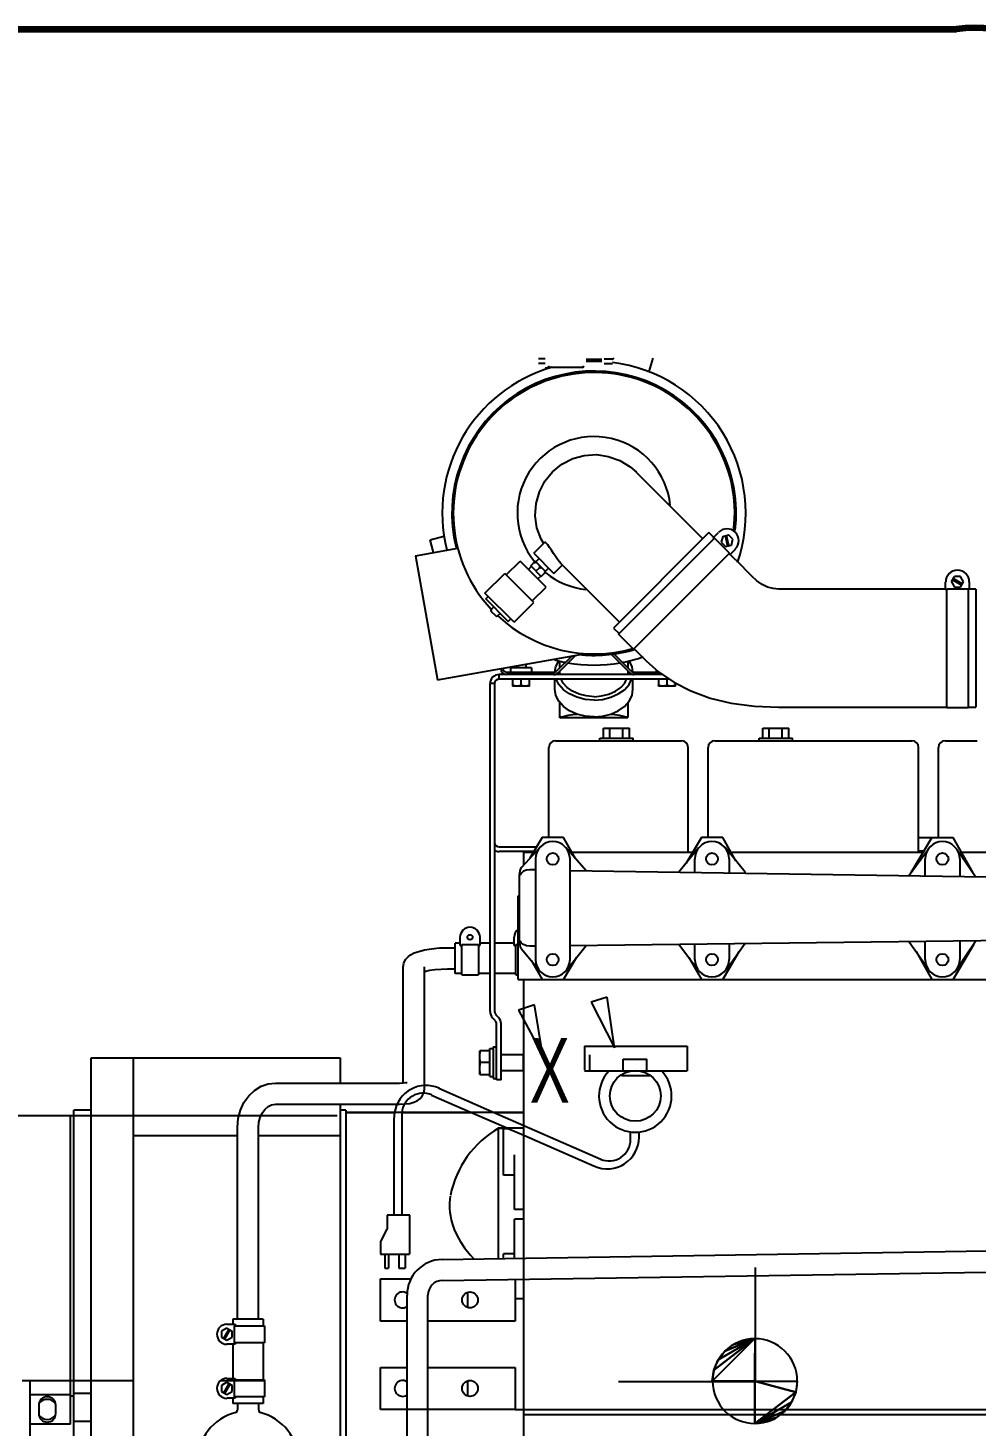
# Paper-space layout 'Plano Corte 2' of a CAD drawing. Header units: millimetres. Extents: x 0 to 420, y 0 to 297.
# Drawn here: x 109.88 to 134.89, y 147.93 to 184.81 of the extents above; entities that cross this region are included whole.
import ezdxf

# ---------------------------------------------------------------- set-up
doc = ezdxf.new("R2010")
doc.units = ezdxf.units.MM
doc.layers.add('CABLEADO', color=240, linetype='Continuous', lineweight=20)
doc.layers.add('GENERADOR', color=254, linetype='Continuous')
doc.layers.add('Media Tensión', color=254, linetype='Continuous')
doc.styles.get("Standard").update_dxf_attribs({"font": 'arial.ttf'})

# ---------------------------------------------------------------- blocks, each defined once
blk = doc.blocks.new('Generador 2')
at = {"layer": 'GENERADOR', "color": 150}
for p, q in [((22.5408, 303.8146), (22.5341, 303.8146)), ((22.5819, 303.8142), (22.5977, 303.8142)), ((22.6, 303.8146), (22.6084, 303.8146)), ((22.6084, 303.8142), (22.6089, 303.8142)), ((22.6089, 303.8142), (22.6102, 303.8155)), ((22.6491, 303.8153), (22.6453, 303.8017)), ((22.5408, 303.8098), (22.5341, 303.8098)), ((22.5408, 303.8056), (22.5436, 303.8056)), ((22.5451, 303.8062), (22.5781, 303.8062)), ((22.6, 303.8098), (22.6084, 303.8098)), ((22.5576, 303.7084), (22.5684, 303.714)), ((22.5684, 303.714), (22.58, 303.7172)), ((22.58, 303.7172), (22.5923, 303.7181)), ((22.5923, 303.7181), (22.6043, 303.7163)), ((22.6043, 303.7163), (22.6158, 303.7122)), ((22.5404, 303.6913), (22.5481, 303.7008)), ((22.5481, 303.7008), (22.5576, 303.7084)), ((22.6158, 303.7122), (22.6263, 303.7058)), ((22.6263, 303.7058), (22.6326, 303.7004)), ((22.6994, 303.6334), (22.6324, 303.7004)), ((22.5348, 303.6804), (22.5404, 303.6913)), ((22.5317, 303.6687), (22.5348, 303.6804)), ((22.5307, 303.6565), (22.5317, 303.6687)), ((22.5324, 303.6444), (22.5307, 303.6565)), ((22.5367, 303.633), (22.5324, 303.6444)), ((22.4247, 303.6321), (22.4386, 303.6358)), ((22.4281, 303.6194), (22.4247, 303.6321)), ((22.5291, 303.6187), (22.5403, 303.6297)), ((22.5391, 303.6287), (22.5367, 303.633)), ((22.5408, 303.6297), (22.5403, 303.6297)), ((22.5418, 303.6287), (22.5408, 303.6297)), ((22.5432, 303.6271), (22.5418, 303.6287)), ((22.7056, 303.6394), (22.6095, 303.5433)), ((22.6147, 303.5371), (22.7112, 303.6338)), ((22.7103, 303.6347), (22.7056, 303.6394)), ((22.7099, 303.6342), (22.7155, 303.6397)), ((22.7108, 303.6332), (22.7099, 303.6342)), ((22.7263, 303.6187), (22.7112, 303.6338)), ((22.7196, 303.6356), (22.7181, 303.6297)), ((22.7181, 303.6297), (22.7224, 303.6254)), ((22.7196, 303.6356), (22.7256, 303.6373)), ((22.722, 303.6364), (22.7246, 303.6259)), ((22.7259, 303.6263), (22.7233, 303.6366)), ((22.7299, 303.6328), (22.7256, 303.6373)), ((22.7284, 303.6269), (22.7299, 303.6328)), ((22.41, 303.6162), (22.4526, 303.6237)), ((22.41, 303.6162), (22.432, 303.491)), ((22.5291, 303.6187), (22.5494, 303.5983)), ((22.5449, 303.6246), (22.5432, 303.6271)), ((22.547, 303.6216), (22.5449, 303.6246)), ((22.549, 303.6183), (22.547, 303.6216)), ((22.5513, 303.6151), (22.549, 303.6183)), ((22.5533, 303.6121), (22.5513, 303.6151)), ((22.7263, 303.6187), (22.6298, 303.522)), ((22.7224, 303.6254), (22.7284, 303.6269)), ((22.7269, 303.6172), (22.7259, 303.6181)), ((22.7325, 303.6228), (22.7269, 303.6172)), ((22.7386, 303.6063), (22.7272, 303.6175)), ((22.5014, 303.5968), (22.5154, 303.6108)), ((22.5416, 303.5845), (22.5154, 303.6108)), ((22.5265, 303.6054), (22.5237, 303.6024)), ((22.5261, 303.6058), (22.5307, 303.6105)), ((22.5261, 303.6058), (22.5365, 303.5951)), ((22.5298, 303.6097), (22.5307, 303.6088)), ((22.5414, 303.6), (22.5307, 303.6105)), ((22.5315, 303.6097), (22.5307, 303.6088)), ((22.5311, 303.6101), (22.5345, 303.6133)), ((22.5313, 303.6006), (22.5352, 303.6043)), ((22.5352, 303.6062), (22.5343, 303.6052)), ((22.5343, 303.6052), (22.536, 303.6035)), ((22.5369, 303.6043), (22.536, 303.6035)), ((22.5404, 303.6007), (22.5395, 303.6)), ((22.5408, 303.6004), (22.544, 303.6037)), ((22.5494, 303.5983), (22.558, 303.6069)), ((22.555, 303.6099), (22.5533, 303.6121)), ((22.5565, 303.6082), (22.555, 303.6099)), ((22.5567, 303.608), (22.5565, 303.6082)), ((22.6155, 303.5492), (22.5567, 303.608)), ((22.7439, 303.6007), (22.7386, 303.6063)), ((22.7489, 303.5955), (22.7439, 303.6007)), ((22.48, 303.5785), (22.5, 303.5983)), ((22.5293, 303.569), (22.5, 303.5983)), ((22.5362, 303.5957), (22.5332, 303.5929)), ((22.5365, 303.5951), (22.5414, 303.6)), ((22.5395, 303.6), (22.5404, 303.5991)), ((22.7541, 303.5909), (22.7489, 303.5955)), ((22.7593, 303.5873), (22.7541, 303.5909)), ((22.7649, 303.5845), (22.7593, 303.5873)), ((22.9441, 303.5817), (22.9441, 303.5897)), ((22.9501, 303.5897), (22.9531, 303.5951)), ((22.9501, 303.5897), (22.9531, 303.5845)), ((22.9512, 303.5918), (22.9605, 303.5866)), ((22.9611, 303.5877), (22.952, 303.5931)), ((22.9592, 303.5951), (22.9531, 303.5951)), ((22.9624, 303.5897), (22.9592, 303.5951)), ((22.9592, 303.5845), (22.9624, 303.5897)), ((22.9682, 303.5897), (22.9682, 303.5817)), ((22.5093, 303.5492), (22.48, 303.5785)), ((22.4807, 303.5728), (22.4832, 303.5752)), ((22.5035, 303.55), (22.4807, 303.5728)), ((22.5276, 303.5707), (22.5416, 303.5845)), ((22.7705, 303.583), (22.7649, 303.5845)), ((22.7758, 303.5825), (22.7705, 303.583)), ((22.9441, 303.5825), (22.7758, 303.5825)), ((22.9456, 303.5817), (22.9441, 303.5817)), ((22.9456, 303.4628), (22.9456, 303.5823)), ((22.9669, 303.5823), (22.9456, 303.5823)), ((22.9531, 303.5845), (22.9592, 303.5845)), ((22.9669, 303.5823), (22.9669, 303.4628)), ((22.9682, 303.5817), (22.9669, 303.5817)), ((22.9749, 303.5825), (22.9682, 303.5825)), ((22.9749, 303.5825), (22.9749, 303.4636)), ((22.4863, 303.5619), (22.4889, 303.5647)), ((22.4908, 303.5556), (22.4863, 303.5601)), ((22.5093, 303.5492), (22.5293, 303.569)), ((22.4927, 303.5556), (22.4955, 303.5582)), ((22.5035, 303.55), (22.5059, 303.5524)), ((22.6095, 303.5433), (22.6151, 303.5377)), ((22.6298, 303.522), (22.6147, 303.5371)), ((22.432, 303.491), (22.5819, 303.5175)), ((22.6071, 303.517), (22.6259, 303.4981)), ((22.6274, 303.4998), (22.6097, 303.5175)), ((22.6302, 303.5226), (22.6425, 303.5102)), ((22.4981, 303.5026), (22.4981, 303.5028)), ((22.527, 303.5033), (22.5056, 303.5033)), ((22.5056, 303.5033), (22.5056, 303.4985)), ((22.511, 303.5033), (22.511, 303.505)), ((22.5216, 303.5033), (22.5216, 303.5069)), ((22.527, 303.5033), (22.527, 303.4985)), ((22.5505, 303.4989), (22.5515, 303.5046)), ((22.5515, 303.5046), (22.5544, 303.5102)), ((22.5675, 303.5149), (22.5522, 303.4998)), ((22.5537, 303.4981), (22.5712, 303.5157)), ((22.5554, 303.503), (22.5554, 303.5102)), ((22.6242, 303.503), (22.6242, 303.5101)), ((22.6282, 303.5046), (22.6252, 303.5102)), ((22.6291, 303.4989), (22.6282, 303.5046)), ((22.6425, 303.5102), (22.655, 303.4992)), ((22.6591, 303.4964), (22.4942, 303.4964)), ((22.4942, 303.4918), (22.4942, 303.4964)), ((22.6658, 303.4918), (22.4942, 303.4918)), ((22.5494, 303.4985), (22.502, 303.4985)), ((22.5076, 303.4918), (22.5076, 303.4847)), ((22.5162, 303.4918), (22.5162, 303.4852)), ((22.5248, 303.4847), (22.5248, 303.4918)), ((22.5505, 303.4815), (22.5505, 303.4918)), ((22.5544, 303.4864), (22.5518, 303.4918)), ((22.5554, 303.4985), (22.5554, 303.4998)), ((22.5557, 303.4964), (22.5554, 303.4985)), ((22.5587, 303.4878), (22.5569, 303.4918)), ((22.5628, 303.4834), (22.5587, 303.4878)), ((22.6168, 303.4834), (22.6209, 303.4878)), ((22.6209, 303.4878), (22.6227, 303.4918)), ((22.6239, 303.4964), (22.6242, 303.4985)), ((22.6242, 303.4985), (22.6242, 303.4998)), ((22.6252, 303.4864), (22.6278, 303.4918)), ((22.6291, 303.4815), (22.6291, 303.4918)), ((22.656, 303.4985), (22.6302, 303.4985)), ((22.6526, 303.5013), (22.6526, 303.4985)), ((22.6548, 303.4918), (22.6548, 303.4847)), ((22.655, 303.4992), (22.6703, 303.4888)), ((22.6634, 303.4918), (22.6634, 303.4852)), ((22.6703, 303.4888), (22.6875, 303.48)), ((22.672, 303.4847), (22.672, 303.488)), ((22.485, 303.4873), (22.485, 303.1568)), ((22.4895, 303.4873), (22.485, 303.4873)), ((22.4895, 303.4873), (22.4895, 303.1568)), ((22.508, 303.485), (22.5076, 303.4852)), ((22.5248, 303.4847), (22.5076, 303.4847)), ((22.5082, 303.485), (22.508, 303.485)), ((22.5085, 303.485), (22.5082, 303.485)), ((22.5089, 303.4849), (22.5085, 303.485)), ((22.5091, 303.4849), (22.5089, 303.4849)), ((22.5095, 303.4849), (22.5091, 303.4849)), ((22.5097, 303.4849), (22.5095, 303.4849)), ((22.51, 303.4849), (22.5097, 303.4849)), ((22.5104, 303.4847), (22.51, 303.4849)), ((22.5106, 303.4847), (22.5104, 303.4847)), ((22.511, 303.4847), (22.5106, 303.4847)), ((22.5134, 303.4847), (22.513, 303.4847)), ((22.5138, 303.4847), (22.5134, 303.4847)), ((22.5141, 303.4849), (22.5138, 303.4847)), ((22.5143, 303.4849), (22.5141, 303.4849)), ((22.5147, 303.4849), (22.5143, 303.4849)), ((22.5151, 303.4849), (22.5147, 303.4849)), ((22.5153, 303.485), (22.5151, 303.4849)), ((22.5156, 303.485), (22.5153, 303.485)), ((22.516, 303.485), (22.5156, 303.485)), ((22.5162, 303.4852), (22.516, 303.485)), ((22.5166, 303.485), (22.5162, 303.4852)), ((22.5167, 303.485), (22.5166, 303.485)), ((22.5171, 303.485), (22.5167, 303.485)), ((22.5175, 303.4849), (22.5171, 303.485)), ((22.5177, 303.4849), (22.5175, 303.4849)), ((22.5181, 303.4849), (22.5177, 303.4849)), ((22.5182, 303.4849), (22.5181, 303.4849)), ((22.5186, 303.4849), (22.5182, 303.4849)), ((22.5188, 303.4847), (22.5186, 303.4849)), ((22.5192, 303.4847), (22.5188, 303.4847)), ((22.5194, 303.4847), (22.5192, 303.4847)), ((22.522, 303.4847), (22.5216, 303.4847)), ((22.5222, 303.4847), (22.522, 303.4847)), ((22.5225, 303.4849), (22.5222, 303.4847)), ((22.5227, 303.4849), (22.5225, 303.4849)), ((22.5231, 303.4849), (22.5227, 303.4849)), ((22.5235, 303.4849), (22.5231, 303.4849)), ((22.5237, 303.4849), (22.5235, 303.4849)), ((22.524, 303.485), (22.5237, 303.4849)), ((22.5242, 303.485), (22.524, 303.485)), ((22.5246, 303.485), (22.5242, 303.485)), ((22.5248, 303.4852), (22.5246, 303.485)), ((22.5515, 303.4753), (22.5505, 303.4815)), ((22.5544, 303.4694), (22.5515, 303.4753)), ((22.5591, 303.4811), (22.5544, 303.4864)), ((22.5653, 303.4768), (22.5591, 303.4811)), ((22.5683, 303.4795), (22.5628, 303.4834)), ((22.5727, 303.4735), (22.5653, 303.4768)), ((22.5748, 303.4765), (22.5683, 303.4795)), ((22.5821, 303.4748), (22.5748, 303.4765)), ((22.5899, 303.474), (22.5821, 303.4748)), ((22.5899, 303.474), (22.5976, 303.4748)), ((22.5976, 303.4748), (22.6048, 303.4765)), ((22.6048, 303.4765), (22.6114, 303.4795)), ((22.6069, 303.4735), (22.6143, 303.4768)), ((22.6114, 303.4795), (22.6168, 303.4834)), ((22.6143, 303.4768), (22.6205, 303.4811)), ((22.6205, 303.4811), (22.6252, 303.4864)), ((22.6252, 303.4694), (22.6282, 303.4753)), ((22.6282, 303.4753), (22.6291, 303.4815)), ((22.655, 303.485), (22.6548, 303.4852)), ((22.672, 303.4847), (22.6548, 303.4847)), ((22.6554, 303.485), (22.655, 303.485)), ((22.6556, 303.485), (22.6554, 303.485)), ((22.656, 303.4849), (22.6556, 303.485)), ((22.6561, 303.4849), (22.656, 303.4849)), ((22.6565, 303.4849), (22.6561, 303.4849)), ((22.6569, 303.4849), (22.6565, 303.4849)), ((22.6571, 303.4849), (22.6569, 303.4849)), ((22.6575, 303.4847), (22.6571, 303.4849)), ((22.6576, 303.4847), (22.6575, 303.4847)), ((22.658, 303.4847), (22.6576, 303.4847)), ((22.6604, 303.4847), (22.6603, 303.4847)), ((22.6608, 303.4847), (22.6604, 303.4847)), ((22.6612, 303.4849), (22.6608, 303.4847)), ((22.6614, 303.4849), (22.6612, 303.4849)), ((22.6617, 303.4849), (22.6614, 303.4849)), ((22.6621, 303.4849), (22.6617, 303.4849)), ((22.6625, 303.485), (22.6621, 303.4849)), ((22.6627, 303.485), (22.6625, 303.485)), ((22.6631, 303.485), (22.6627, 303.485)), ((22.6634, 303.4852), (22.6631, 303.485)), ((22.6636, 303.485), (22.6634, 303.4852)), ((22.664, 303.485), (22.6636, 303.485)), ((22.6642, 303.485), (22.664, 303.485)), ((22.6645, 303.4849), (22.6642, 303.485)), ((22.6647, 303.4849), (22.6645, 303.4849)), ((22.6651, 303.4849), (22.6647, 303.4849)), ((22.6653, 303.4849), (22.6651, 303.4849)), ((22.6657, 303.4849), (22.6653, 303.4849)), ((22.6658, 303.4847), (22.6657, 303.4849)), ((22.6662, 303.4847), (22.6658, 303.4847)), ((22.6666, 303.4847), (22.6662, 303.4847)), ((22.669, 303.4847), (22.6686, 303.4847)), ((22.6692, 303.4847), (22.669, 303.4847)), ((22.6696, 303.4849), (22.6692, 303.4847)), ((22.67, 303.4849), (22.6696, 303.4849)), ((22.6701, 303.4849), (22.67, 303.4849)), ((22.6705, 303.4849), (22.6701, 303.4849)), ((22.6707, 303.4849), (22.6705, 303.4849)), ((22.6711, 303.485), (22.6707, 303.4849)), ((22.6714, 303.485), (22.6711, 303.485)), ((22.6716, 303.485), (22.6714, 303.485)), ((22.672, 303.4852), (22.6716, 303.485)), ((22.6875, 303.48), (22.7069, 303.4727)), ((22.5591, 303.4641), (22.5544, 303.4694)), ((22.5554, 303.455), (22.5554, 303.4684)), ((22.5653, 303.4597), (22.5591, 303.4641)), ((22.5727, 303.4565), (22.5653, 303.4597)), ((22.5811, 303.4714), (22.5727, 303.4735)), ((22.5899, 303.4707), (22.5811, 303.4714)), ((22.5899, 303.4707), (22.5985, 303.4714)), ((22.5985, 303.4714), (22.6069, 303.4735)), ((22.6069, 303.4565), (22.6143, 303.4597)), ((22.6143, 303.4597), (22.6205, 303.4641)), ((22.6205, 303.4641), (22.6252, 303.4694)), ((22.6242, 303.455), (22.6242, 303.4684)), ((22.7069, 303.4727), (22.7282, 303.4677)), ((22.7282, 303.4677), (22.7515, 303.4645)), ((22.7515, 303.4645), (22.7758, 303.4636)), ((22.7758, 303.4636), (22.9456, 303.4636)), ((22.9669, 303.4628), (22.9456, 303.4628)), ((22.9669, 303.4636), (22.9749, 303.4636)), ((22.5556, 303.4526), (22.5554, 303.455)), ((22.5556, 303.4526), (22.5571, 303.4537)), ((22.624, 303.4526), (22.5556, 303.4526)), ((22.5571, 303.4537), (22.56, 303.4546)), ((22.56, 303.4546), (22.564, 303.4554)), ((22.564, 303.4554), (22.5686, 303.4561)), ((22.5686, 303.4561), (22.5727, 303.4565)), ((22.5811, 303.4544), (22.5727, 303.4565)), ((22.5899, 303.4537), (22.5811, 303.4544)), ((22.5899, 303.4537), (22.5985, 303.4544)), ((22.5985, 303.4544), (22.6069, 303.4565)), ((22.6069, 303.4565), (22.611, 303.4561)), ((22.611, 303.4561), (22.6157, 303.4554)), ((22.6157, 303.4554), (22.6196, 303.4546)), ((22.6196, 303.4546), (22.6226, 303.4537)), ((22.6226, 303.4537), (22.624, 303.4526)), ((22.624, 303.4526), (22.6242, 303.455)), ((22.5959, 303.4322), (22.6293, 303.4322)), ((22.5959, 303.4296), (22.5959, 303.4322)), ((22.5994, 303.4322), (22.5994, 303.4423)), ((22.5994, 303.4423), (22.6257, 303.4423)), ((22.6059, 303.4322), (22.6059, 303.4423)), ((22.619, 303.4322), (22.619, 303.4423)), ((22.6257, 303.4322), (22.6257, 303.4423)), ((22.6293, 303.4296), (22.6293, 303.4322)), ((22.7564, 303.4322), (22.7898, 303.4322)), ((22.7564, 303.4296), (22.7564, 303.4322)), ((22.7599, 303.4423), (22.7862, 303.4423)), ((22.7599, 303.4322), (22.7599, 303.4423)), ((22.7664, 303.4322), (22.7664, 303.4423)), ((22.7795, 303.4322), (22.7795, 303.4423)), ((22.7862, 303.4322), (22.7862, 303.4423)), ((22.7898, 303.4296), (22.7898, 303.4322)), ((22.5444, 303.332), (22.5444, 303.4229)), ((22.5511, 303.4296), (22.678, 303.4296)), ((22.6847, 303.3173), (22.6847, 303.4229)), ((22.7049, 303.332), (22.7049, 303.4229)), ((22.7116, 303.4296), (22.9103, 303.4296)), ((22.9171, 303.3173), (22.9171, 303.4229)), ((22.9372, 303.332), (22.9372, 303.4229)), ((22.9438, 303.4296), (22.9762, 303.4296)), ((22.5321, 303.3225), (22.4942, 303.3225)), ((22.5356, 303.3223), (22.5171, 303.3022)), ((22.5376, 303.332), (22.5253, 303.3113)), ((22.5591, 303.332), (22.5376, 303.332)), ((22.5711, 303.3111), (22.5591, 303.332)), ((22.5819, 303.2986), (22.5615, 303.322)), ((22.6953, 303.3216), (22.6754, 303.2971)), ((22.6981, 303.332), (22.6828, 303.3063)), ((22.7196, 303.332), (22.6981, 303.332)), ((22.733, 303.3085), (22.7196, 303.332)), ((22.7422, 303.2971), (22.7224, 303.3216)), ((22.9077, 303.2941), (22.9271, 303.3208)), ((22.9305, 303.332), (22.9094, 303.2966)), ((22.9171, 303.332), (22.9518, 303.332)), ((22.9721, 303.2966), (22.9518, 303.332)), ((22.9555, 303.3205), (22.9745, 303.293)), ((22.5293, 303.318), (22.4942, 303.318)), ((22.519, 303.3042), (22.519, 303.3173)), ((22.519, 303.3173), (22.5289, 303.3173)), ((22.5309, 303.3106), (22.5309, 303.2091)), ((22.5658, 303.2091), (22.5658, 303.3106)), ((22.5675, 303.3173), (22.6894, 303.3173)), ((22.6914, 303.2968), (22.6914, 303.3106)), ((22.7261, 303.3106), (22.7261, 303.2962)), ((22.728, 303.3173), (22.9217, 303.3173)), ((22.9171, 303.3186), (22.9225, 303.3186)), ((22.9238, 303.294), (22.9238, 303.3106)), ((22.9585, 303.3106), (22.9585, 303.2932)), ((22.9602, 303.3173), (23.0822, 303.3173)), ((22.5149, 303.2268), (22.5149, 303.2953)), ((22.5167, 303.2962), (22.5154, 303.2941)), ((22.5188, 303.2981), (22.5167, 303.2962)), ((22.5218, 303.2994), (22.5188, 303.2981)), ((22.5253, 303.2997), (22.5218, 303.2994)), ((22.5309, 303.2996), (22.5253, 303.2997)), ((22.5658, 303.299), (23.1363, 303.29)), ((22.7422, 303.2958), (22.7422, 303.2971)), ((22.5136, 303.1889), (22.5136, 303.2732)), ((22.5136, 303.2732), (22.5149, 303.2732)), ((22.4192, 303.2189), (22.4262, 303.2201)), ((22.4262, 303.2201), (22.4341, 303.2208)), ((22.4341, 303.2208), (22.4423, 303.221)), ((22.4423, 303.221), (22.4498, 303.221)), ((22.4498, 303.1951), (22.4498, 303.2258)), ((22.455, 303.2258), (22.4498, 303.2258)), ((22.455, 303.2234), (22.455, 303.2316)), ((22.455, 303.2234), (22.4565, 303.2234)), ((22.4565, 303.1938), (22.4565, 303.2242)), ((22.4565, 303.2242), (22.4735, 303.2242)), ((22.4735, 303.2242), (22.4735, 303.1938)), ((22.4735, 303.2234), (22.4749, 303.2234)), ((22.4749, 303.2316), (22.4749, 303.2234)), ((22.485, 303.2258), (22.4749, 303.2258)), ((22.5095, 303.2258), (22.4895, 303.2258)), ((22.5095, 303.2234), (22.5095, 303.2316)), ((22.5095, 303.2234), (22.511, 303.2234)), ((22.511, 303.1938), (22.511, 303.2242)), ((22.511, 303.2242), (22.5136, 303.2242)), ((22.5167, 303.2258), (22.5154, 303.2281)), ((22.5188, 303.2242), (22.5167, 303.2258)), ((22.5167, 303.2201), (22.5348, 303.198)), ((22.5218, 303.2229), (22.5188, 303.2242)), ((22.5251, 303.2225), (22.5218, 303.2229)), ((22.5309, 303.2225), (22.5251, 303.2225)), ((22.5619, 303.1982), (22.5819, 303.2232)), ((23.1503, 303.23), (22.5658, 303.223)), ((22.6754, 303.2245), (22.695, 303.1986)), ((22.6914, 303.2091), (22.6914, 303.2247)), ((22.723, 303.1988), (22.7422, 303.2255)), ((22.7261, 303.2251), (22.7261, 303.2091)), ((22.927, 303.199), (22.9077, 303.2266)), ((22.9238, 303.2091), (22.9238, 303.2268)), ((22.9518, 303.1889), (22.9732, 303.2251)), ((22.9745, 303.2275), (22.9555, 303.1993)), ((22.9585, 303.2273), (22.9585, 303.2091)), ((22.9732, 303.2251), (22.9732, 303.2255)), ((22.3983, 303.2055), (22.3999, 303.2091)), ((22.3999, 303.2091), (22.4022, 303.2117)), ((22.4022, 303.2117), (22.4027, 303.212)), ((22.4027, 303.212), (22.405, 303.2139)), ((22.405, 303.2139), (22.4087, 303.2158)), ((22.4087, 303.2158), (22.4132, 303.2174)), ((22.4132, 303.2174), (22.4192, 303.2189)), ((22.527, 303.2077), (22.5376, 303.1889)), ((22.5591, 303.1889), (22.5722, 303.2111)), ((22.6854, 303.2113), (22.6981, 303.1889)), ((22.7196, 303.1889), (22.7362, 303.2171)), ((22.9145, 303.2171), (22.9305, 303.1889)), ((22.3977, 303.2018), (22.3983, 303.2055)), ((22.3977, 303.0848), (22.3977, 303.2018)), ((22.419, 303.0786), (22.419, 303.2018)), ((22.419, 303.1969), (22.4205, 303.1975)), ((22.4205, 303.1975), (22.4244, 303.1984)), ((22.4244, 303.1984), (22.4296, 303.1992)), ((22.4296, 303.1992), (22.4358, 303.1995)), ((22.4358, 303.1995), (22.4423, 303.1997)), ((22.4423, 303.1997), (22.4498, 303.1997)), ((22.4565, 303.1951), (22.4498, 303.1951)), ((22.4565, 303.1938), (22.4735, 303.1938)), ((22.485, 303.1951), (22.4735, 303.1951)), ((22.511, 303.1951), (22.4895, 303.1951)), ((22.511, 303.1938), (22.5136, 303.1938)), ((22.5136, 303.1889), (23.3319, 303.1889)), ((22.519, 302.9084), (22.519, 303.1889)), ((22.5192, 303.042), (22.5192, 303.1885)), ((22.6031, 303.1714), (22.5871, 303.1661)), ((22.5871, 303.1661), (22.6106, 303.1202)), ((22.6106, 303.1202), (22.6031, 303.1714)), ((22.4902, 303.1477), (22.4876, 303.1503)), ((22.4936, 303.1508), (22.4908, 303.1534)), ((22.53, 303.1635), (22.5139, 303.1581)), ((22.5139, 303.1581), (22.5382, 303.1126)), ((22.5382, 303.1126), (22.53, 303.1635)), ((22.4916, 303.0879), (22.4916, 303.1443)), ((22.4962, 303.0879), (22.4962, 303.1443)), ((22.5802, 303.1219), (22.6838, 303.1219)), ((22.5802, 303.1219), (22.5802, 303.0976)), ((22.6838, 303.1219), (22.6838, 303.0971)), ((22.0829, 302.53), (22.0829, 303.11)), ((22.0829, 303.11), (22.3342, 303.11)), ((22.1256, 302.53), (22.1256, 303.11)), ((22.3342, 303.11), (22.3342, 303.0846)), ((22.485, 303.1172), (22.4749, 303.1172)), ((22.4749, 303.0934), (22.4749, 303.1172)), ((22.4749, 303.1141), (22.4751, 303.1144)), ((22.4749, 303.1137), (22.4749, 303.1141)), ((22.4749, 303.1131), (22.4749, 303.1137)), ((22.4749, 303.1128), (22.4749, 303.1131)), ((22.4749, 303.1092), (22.4749, 303.1098)), ((22.4749, 303.1088), (22.4749, 303.1092)), ((22.4749, 303.1085), (22.4749, 303.1088)), ((22.4751, 303.1079), (22.4749, 303.1085)), ((22.4751, 303.1152), (22.4753, 303.1157)), ((22.4751, 303.1148), (22.4751, 303.1152)), ((22.4751, 303.1144), (22.4751, 303.1148)), ((22.4751, 303.1075), (22.4751, 303.1079)), ((22.4751, 303.1072), (22.4751, 303.1075)), ((22.4753, 303.1165), (22.4755, 303.1169)), ((22.4753, 303.1161), (22.4753, 303.1165)), ((22.4753, 303.1157), (22.4753, 303.1161)), ((22.4755, 303.1169), (22.4755, 303.1172)), ((22.485, 303.0913), (22.485, 303.1195)), ((22.485, 303.1195), (22.4882, 303.1195)), ((22.4882, 303.1213), (22.4882, 303.0892)), ((22.4882, 303.1213), (22.4916, 303.1213)), ((22.4962, 303.1133), (22.5184, 303.1133)), ((22.5184, 303.1133), (22.5184, 303.0973)), ((22.5382, 303.1126), (22.5382, 303.1126)), ((22.5858, 303.0962), (22.5858, 303.1131)), ((22.6106, 303.1202), (22.6106, 303.1202)), ((22.6194, 303.1088), (22.6431, 303.1088)), ((22.6194, 303.0971), (22.6194, 303.1088)), ((22.6431, 303.0971), (22.6431, 303.1088)), ((22.4749, 303.1021), (22.4751, 303.1025)), ((22.4749, 303.1018), (22.4749, 303.1021)), ((22.4749, 303.1014), (22.4749, 303.1018)), ((22.4749, 303.101), (22.4749, 303.1014)), ((22.4749, 303.0975), (22.4749, 303.098)), ((22.4749, 303.0971), (22.4749, 303.0975)), ((22.4749, 303.0967), (22.4749, 303.0971)), ((22.4751, 303.0963), (22.4749, 303.0967)), ((22.4749, 303.0934), (22.485, 303.0934)), ((22.4753, 303.1066), (22.4751, 303.1072)), ((22.4751, 303.1034), (22.4753, 303.1038)), ((22.4751, 303.1031), (22.4751, 303.1034)), ((22.4751, 303.1025), (22.4751, 303.1031)), ((22.4751, 303.0958), (22.4751, 303.0963)), ((22.4751, 303.0954), (22.4751, 303.0958)), ((22.4753, 303.095), (22.4751, 303.0954)), ((22.4753, 303.1062), (22.4753, 303.1066)), ((22.4755, 303.1059), (22.4753, 303.1062)), ((22.4753, 303.1046), (22.4755, 303.1049)), ((22.4753, 303.1042), (22.4753, 303.1046)), ((22.4753, 303.1038), (22.4753, 303.1042)), ((22.4753, 303.0947), (22.4753, 303.095)), ((22.4753, 303.0943), (22.4753, 303.0947)), ((22.4755, 303.0937), (22.4753, 303.0943)), ((22.4755, 303.1053), (22.4755, 303.1059)), ((22.485, 303.1053), (22.4755, 303.1053)), ((22.4755, 303.1049), (22.4755, 303.1053)), ((22.4755, 303.0934), (22.4755, 303.0937)), ((22.4962, 303.0973), (22.5184, 303.0973)), ((22.5802, 303.0971), (22.6054, 303.0971)), ((22.6054, 303.0971), (22.6578, 303.0971)), ((22.6578, 303.0971), (22.6838, 303.0971)), ((22.2477, 303.0773), (22.2544, 303.0814)), ((22.2544, 303.0814), (22.2613, 303.0838)), ((22.2613, 303.0838), (22.2687, 303.0846)), ((22.2687, 303.0846), (22.3938, 303.0846)), ((22.3938, 303.0846), (22.3975, 303.0848)), ((22.3975, 303.0848), (22.3999, 303.0851)), ((22.3999, 303.0851), (22.4012, 303.0853)), ((22.4012, 303.0853), (22.4014, 303.0853)), ((22.4335, 303.0794), (22.4899, 303.0547)), ((22.485, 303.0913), (22.4882, 303.0913)), ((22.4882, 303.0892), (22.4916, 303.0892)), ((22.4962, 303.0879), (22.4916, 303.0879)), ((22.6175, 303.0922), (22.6461, 303.0922)), ((22.2335, 303.0573), (22.237, 303.0652)), ((22.237, 303.0652), (22.2419, 303.0719)), ((22.2419, 303.0719), (22.2477, 303.0773)), ((22.4044, 303.0642), (22.4083, 303.0654)), ((22.4083, 303.0654), (22.4117, 303.0669)), ((22.4117, 303.0669), (22.4143, 303.0687)), ((22.4143, 303.0687), (22.4167, 303.0715)), ((22.4167, 303.0715), (22.4184, 303.0749)), ((22.4184, 303.0749), (22.419, 303.0786)), ((22.4262, 303.0726), (22.4671, 303.0547)), ((22.3309, 303.0516), (21.9318, 303.0516)), ((22.0622, 302.741), (22.0622, 303.0516)), ((22.0655, 302.53), (22.0655, 303.0573)), ((22.0829, 303.0573), (22.0655, 303.0573)), ((22.2312, 303.0489), (22.2335, 303.0573)), ((22.2534, 303.0501), (22.2555, 303.0544)), ((22.2555, 303.0544), (22.2581, 303.0581)), ((22.2581, 303.0581), (22.2613, 303.0609)), ((22.2613, 303.0609), (22.2648, 303.0627)), ((22.2648, 303.0627), (22.2687, 303.0633)), ((22.2687, 303.0633), (22.3938, 303.0633)), ((22.3342, 303.0633), (22.3342, 302.577)), ((22.3397, 303.0572), (22.3342, 303.0572)), ((22.3397, 303.0572), (22.3397, 302.577)), ((22.519, 303.0551), (22.3397, 303.0551)), ((22.3889, 303.0547), (22.3398, 303.0547)), ((22.3938, 303.0633), (22.3997, 303.0637)), ((22.4671, 303.0547), (22.3964, 303.0547)), ((22.3964, 302.9515), (22.3964, 303.053)), ((22.3997, 303.0637), (22.4044, 303.0642)), ((22.4671, 303.0547), (22.5037, 303.0389)), ((22.4899, 303.0547), (22.5192, 303.042)), ((22.5192, 303.0547), (22.4899, 303.0547)), ((22.2305, 303.04), (22.2312, 303.0489)), ((22.2305, 302.8467), (22.2305, 303.04)), ((22.2518, 303.04), (22.2521, 303.0452)), ((22.2518, 302.8467), (22.2518, 303.04)), ((22.2521, 303.0452), (22.2534, 303.0501)), ((22.3885, 302.9515), (22.3885, 303.0501)), ((22.4936, 302.9079), (22.4936, 303.0392)), ((22.519, 303.0392), (22.4936, 303.0392)), ((22.5037, 303.0389), (22.4938, 303.0389)), ((22.4988, 302.9918), (22.4988, 303.0391)), ((22.519, 303.0391), (22.4988, 303.0391)), ((22.5039, 303.0387), (22.4992, 303.0387)), ((22.5039, 303.0387), (22.5192, 303.032)), ((22.5192, 303.042), (22.5968, 303.0081)), ((22.1256, 303.0318), (22.2305, 303.0318)), ((22.2518, 303.0318), (22.3342, 303.0318)), ((22.5192, 302.75), (22.5192, 303.032)), ((22.5192, 303.032), (22.5905, 303.0008)), ((22.6267, 303.0277), (22.6267, 303.0353)), ((22.6354, 303.0303), (22.6354, 303.0353)), ((22.5097, 302.9571), (22.5097, 303.0124)), ((22.5097, 302.9918), (22.4988, 302.9918)), ((22.4445, 302.9672), (22.4442, 302.964)), ((22.4449, 302.9706), (22.4445, 302.9672)), ((22.4442, 302.964), (22.4442, 302.961)), ((22.4442, 302.961), (22.4442, 302.9579)), ((22.4442, 302.9579), (22.4445, 302.9545)), ((22.4445, 302.9545), (22.4451, 302.9508)), ((22.519, 302.9571), (22.5097, 302.9571)), ((22.4042, 302.9515), (22.3813, 302.9515)), ((22.3815, 302.9515), (22.3815, 302.9375)), ((22.4038, 302.9515), (22.4038, 302.9122)), ((22.4451, 302.9508), (22.4458, 302.9467)), ((22.4458, 302.9467), (22.4471, 302.942)), ((22.4471, 302.942), (22.449, 302.937)), ((22.519, 302.9474), (22.5097, 302.9474)), ((22.5097, 302.9082), (22.5097, 302.9474)), ((22.3746, 302.9243), (22.3815, 302.9375)), ((22.3746, 302.9243), (22.3746, 302.9122)), ((22.449, 302.937), (22.4516, 302.9314)), ((22.4516, 302.9314), (22.455, 302.9252)), ((22.455, 302.9252), (22.4593, 302.9185)), ((22.3746, 302.9122), (22.4038, 302.9122)), ((22.379, 302.9122), (22.379, 302.8982)), ((22.3829, 302.9122), (22.3829, 302.8982)), ((22.393, 302.9122), (22.393, 302.8982)), ((22.3994, 302.9122), (22.3994, 302.8982)), ((22.4369, 302.9069), (23.5297, 302.9239)), ((22.4593, 302.9185), (22.4651, 302.9114)), ((22.4651, 302.9114), (22.4688, 302.9075)), ((22.5097, 302.9125), (22.4988, 302.9125)), ((22.4988, 302.908), (22.4988, 302.9125)), ((22.379, 302.8982), (22.3829, 302.8982)), ((22.393, 302.8982), (22.3994, 302.8982)), ((22.4373, 302.8857), (23.5301, 302.9026)), ((22.7528, 302.7836), (22.7528, 302.8987)), ((22.3746, 302.8873), (22.4053, 302.8873)), ((22.3746, 302.8448), (22.3746, 302.8873)), ((22.5104, 302.887), (22.5104, 302.8448)), ((22.519, 302.5899), (22.519, 302.8871)), ((22.4014, 302.5871), (22.4014, 302.8709)), ((22.4225, 302.5871), (22.4225, 302.8709)), ((22.4626, 302.8584), (22.4626, 302.8737)), ((22.519, 302.8672), (22.5104, 302.8672)), ((22.2199, 302.8416), (22.2282, 302.8416)), ((22.2564, 302.8467), (22.2258, 302.8467)), ((22.2258, 302.8467), (22.2258, 302.8416)), ((22.2273, 302.8399), (22.2577, 302.8399)), ((22.2273, 302.8399), (22.2273, 302.823)), ((22.2282, 302.8416), (22.2282, 302.8399)), ((22.2564, 302.8467), (22.2564, 302.8399)), ((22.2577, 302.8399), (22.2577, 302.823)), ((22.4014, 302.8448), (22.3746, 302.8448)), ((22.5104, 302.8448), (22.4225, 302.8448)), ((22.2199, 302.8377), (22.2144, 302.8345)), ((22.2144, 302.8345), (22.2144, 302.8284)), ((22.2144, 302.8284), (22.2199, 302.8254)), ((22.2219, 302.8364), (22.2165, 302.8272)), ((22.2178, 302.8265), (22.223, 302.8358)), ((22.2199, 302.8377), (22.2253, 302.8345)), ((22.2199, 302.8254), (22.2253, 302.8284)), ((22.2253, 302.8284), (22.2253, 302.8345)), ((22.7521, 302.8271), (22.7091, 302.7843)), ((22.7091, 302.7843), (22.7521, 302.8271)), ((22.7521, 302.8271), (22.7106, 302.7953)), ((22.7106, 302.7953), (22.7521, 302.8271)), ((22.7149, 302.8056), (22.7521, 302.8271)), ((22.7521, 302.8271), (22.7149, 302.8056)), ((22.7521, 302.8271), (22.7218, 302.8146)), ((22.7218, 302.8146), (22.7521, 302.8271)), ((22.7521, 302.8271), (22.7306, 302.8213)), ((22.7306, 302.8213), (22.7521, 302.8271)), ((22.7306, 302.8213), (22.7409, 302.8256)), ((22.7409, 302.8256), (22.7521, 302.8271)), ((22.7521, 302.8271), (22.7521, 302.7843)), ((22.7521, 302.8271), (22.7521, 302.7843)), ((22.2282, 302.8215), (22.2199, 302.8215)), ((22.2258, 302.8215), (22.2258, 302.7869)), ((22.2577, 302.823), (22.2273, 302.823)), ((22.2282, 302.823), (22.2282, 302.8215)), ((22.2564, 302.823), (22.2564, 302.7854)), ((22.7149, 302.8056), (22.7218, 302.8146)), ((22.7218, 302.8146), (22.7306, 302.8213)), ((22.7521, 302.7576), (22.7521, 302.8125)), ((22.3746, 302.7981), (22.4014, 302.7981)), ((22.3746, 302.7558), (22.3746, 302.7981)), ((22.4225, 302.7981), (22.5104, 302.7981)), ((22.5104, 302.7981), (22.5104, 302.7558)), ((22.7106, 302.7953), (22.7149, 302.8056)), ((22.0134, 302.7849), (22.1256, 302.7849)), ((22.0215, 302.53), (22.0215, 302.7849)), ((22.2135, 302.7849), (22.2577, 302.7849)), ((22.2199, 302.7869), (22.2282, 302.7869)), ((22.2273, 302.7854), (22.2577, 302.7854)), ((22.2273, 302.7854), (22.2273, 302.7685)), ((22.2282, 302.7869), (22.2282, 302.7854)), ((22.2577, 302.7854), (22.2577, 302.7685)), ((22.4626, 302.7692), (22.4626, 302.7845)), ((22.7519, 302.7836), (22.6147, 302.7836)), ((22.7091, 302.7843), (22.7106, 302.7953)), ((22.7521, 302.7843), (22.7091, 302.7843)), ((22.7091, 302.7843), (22.7521, 302.7843)), ((22.7269, 302.7843), (22.7767, 302.7843)), ((22.7933, 302.7731), (22.7521, 302.7843)), ((22.7521, 302.7843), (22.7948, 302.7843)), ((22.7521, 302.7414), (22.7521, 302.7843)), ((22.7521, 302.7843), (22.7933, 302.7731)), ((22.7521, 302.7843), (22.7948, 302.7843)), ((22.7521, 302.7843), (22.7521, 302.7414)), ((22.7948, 302.7843), (22.7933, 302.7731)), ((22.0622, 302.7703), (22.0215, 302.7703)), ((22.0829, 302.7718), (22.0655, 302.7718)), ((22.2199, 302.7832), (22.2144, 302.78)), ((22.2144, 302.78), (22.2144, 302.7739)), ((22.2144, 302.7739), (22.2199, 302.7707)), ((22.2219, 302.7819), (22.2165, 302.7726)), ((22.2178, 302.772), (22.223, 302.7813)), ((22.2199, 302.7832), (22.2253, 302.78)), ((22.2199, 302.7707), (22.2253, 302.7739)), ((22.2253, 302.7739), (22.2253, 302.78)), ((22.7521, 302.7414), (22.7933, 302.7731)), ((22.7933, 302.7731), (22.7521, 302.7414)), ((22.7933, 302.7731), (22.789, 302.7629)), ((22.0304, 302.7599), (22.0304, 302.7515)), ((22.0473, 302.7515), (22.0473, 302.7599)), ((22.0655, 302.769), (22.0622, 302.769)), ((22.2282, 302.767), (22.2199, 302.767)), ((22.2258, 302.767), (22.2258, 302.7617)), ((22.2564, 302.7617), (22.2258, 302.7617)), ((22.2577, 302.7685), (22.2273, 302.7685)), ((22.2282, 302.7685), (22.2282, 302.767)), ((22.2305, 302.7617), (22.2305, 302.755)), ((22.2518, 302.7617), (22.2518, 302.755)), ((22.2564, 302.7685), (22.2564, 302.7617)), ((22.4014, 302.7558), (22.3746, 302.7558)), ((22.4225, 302.7558), (22.4014, 302.7558)), ((22.5104, 302.7558), (22.4225, 302.7558)), ((22.5104, 302.7558), (24.1614, 302.7558)), ((22.7521, 302.7414), (22.789, 302.7629)), ((22.789, 302.7629), (22.7521, 302.7414)), ((22.789, 302.7629), (22.7823, 302.7541)), ((22.0622, 302.741), (22.0215, 302.741)), ((22.0829, 302.7436), (22.0655, 302.7436)), ((23.0759, 302.7502), (22.519, 302.7502)), ((22.7521, 302.7414), (22.7823, 302.7541)), ((22.7823, 302.7541), (22.7521, 302.7414)), ((22.7521, 302.7414), (22.7733, 302.7472)), ((22.7733, 302.7472), (22.7521, 302.7414)), ((22.7631, 302.7429), (22.7521, 302.7414)), ((22.7733, 302.7472), (22.7631, 302.7429)), ((22.7823, 302.7541), (22.7733, 302.7472))]:
    blk.add_line(p, q, dxfattribs=at)
for centre, radius in [((22.5483, 303.3106), 0.00597), ((22.7088, 303.3106), 0.00597), ((22.9411, 303.3106), 0.00597), ((22.4649, 303.2316), 0.00261), ((22.5483, 303.2091), 0.00597), ((22.7088, 303.2091), 0.00597), ((22.9411, 303.2091), 0.00597), ((22.6315, 303.0717), 0.0256), ((22.4649, 302.8661), 0.00802), ((22.4649, 302.7769), 0.00802)]:
    blk.add_circle(centre, radius, dxfattribs=at)
for centre, radius, start, end in [((22.5899, 303.659), 0.153, 87, 93), ((22.5899, 303.659), 0.153, 106, 194), ((22.5899, 303.659), 0.1433, 353, 194), ((22.5899, 303.659), 0.1418, 353, 223), ((22.5451, 303.8075), 0.00149, 180, 270), ((22.5781, 303.8075), 0.00149, 270, 0), ((22.5755, 303.8027), 0.00392, 350, 0), ((22.5755, 303.8027), 0.00616, 354, 0), ((22.6041, 303.8027), 0.00392, 180, 190), ((22.5899, 303.659), 0.153, 341, 83), ((22.5899, 303.659), 0.0773, 6, 219), ((22.7239, 303.6314), 0.0119, 315, 135), ((22.9563, 303.5897), 0.0119, 0, 180), ((22.5899, 303.659), 0.0773, 231, 264), ((22.4873, 303.561), 0.00131, 135, 225), ((22.4917, 303.5565), 0.00131, 225, 315), ((22.5899, 303.659), 0.1418, 227, 286), ((22.5899, 303.659), 0.1433, 265, 287), ((22.502, 303.5026), 0.00616, 182, 270), ((22.502, 303.5026), 0.00392, 180, 270), ((22.5899, 303.659), 0.153, 255, 259), ((22.5899, 303.659), 0.153, 260, 280), ((22.5899, 303.659), 0.153, 281, 289), ((22.4942, 303.4873), 0.00914, 90, 180), ((22.4942, 303.4873), 0.00448, 90, 180), ((22.5494, 303.5026), 0.00392, 270, 315), ((22.5494, 303.5026), 0.00616, 270, 315), ((22.6302, 303.5026), 0.00616, 225, 270), ((22.6302, 303.5026), 0.00392, 225, 270), ((22.5511, 303.4229), 0.00672, 90, 180), ((22.678, 303.4229), 0.00672, 0, 90), ((22.7116, 303.4229), 0.00672, 90, 180), ((22.9103, 303.4229), 0.00672, 0, 90), ((22.9438, 303.4229), 0.00672, 90, 180), ((22.4942, 303.3272), 0.00914, 240, 270), ((22.4942, 303.3272), 0.00448, 180, 270), ((22.5483, 303.3106), 0.0174, 0, 180), ((22.7088, 303.3106), 0.0174, 0, 180), ((22.9411, 303.3106), 0.0174, 0, 180), ((22.5229, 303.2968), 0.00802, 137, 199), ((22.4649, 303.2316), 0.0101, 0, 180), ((22.5195, 303.2316), 0.0101, 126, 180), ((22.5229, 303.2253), 0.00802, 160, 219), ((22.5483, 303.2091), 0.0174, 180, 0), ((22.7088, 303.2091), 0.0174, 180, 0), ((22.9411, 303.2091), 0.0174, 180, 0), ((22.4942, 303.1568), 0.00914, 180, 225), ((22.4942, 303.1568), 0.00448, 180, 225), ((22.4871, 303.1443), 0.00914, 0, 45), ((22.4871, 303.1443), 0.00448, 0, 45), ((22.6315, 303.0717), 0.0366, 136, 44), ((22.4206, 303.0501), 0.0321, 66, 171), ((22.4177, 303.053), 0.0215, 66, 175), ((22.4206, 303.0501), 0.0321, 171, 180), ((22.4177, 303.053), 0.0215, 175, 180), ((22.5436, 302.9523), 0.1002, 120, 169), ((22.6033, 303.0303), 0.0321, 246, 0), ((22.6052, 303.0277), 0.0215, 246, 0), ((22.4374, 302.8709), 0.036, 91, 180), ((22.4374, 302.8709), 0.0149, 91, 180), ((22.3969, 302.8661), 0.00802, 55, 303), ((22.2199, 302.8315), 0.0101, 90, 270), ((22.7521, 302.7843), 0.0427, 90, 180), ((22.7521, 302.7843), 0.0427, 0, 90), ((22.2199, 302.777), 0.0101, 90, 270), ((22.3969, 302.7769), 0.00802, 57, 303), ((22.7521, 302.7843), 0.0427, 180, 270), ((22.7521, 302.7843), 0.0427, 270, 0), ((22.0388, 302.7599), 0.00858, 0, 180), ((22.0388, 302.7558), 0.0101, 34, 146), ((22.0388, 302.7515), 0.00858, 180, 0), ((22.0388, 302.7558), 0.0101, 214, 326), ((22.2411, 302.7033), 0.0508, 104, 180), ((22.2277, 302.755), 0.00261, 284, 0), ((22.2546, 302.755), 0.00261, 180, 256), ((22.2411, 302.7033), 0.0508, 0, 76)]:
    blk.add_arc(centre, radius, start, end, dxfattribs=at)
at = {"layer": 'GENERADOR', "color": 150, "width": 0.6667}
blk.add_text('X', height=0.0653, dxfattribs=at).set_placement((22.525, 303.0648))

psp = doc.layouts.new('Plano Corte 2')

# ---------------------------------------------------------------- linework, layer by layer
at = {"layer": 'CABLEADO', "linetype": 'ByBlock', "lineweight": 106, "ltscale": 2}
psp.add_line((88.688, 184.781), (134.369, 184.781), dxfattribs=at)
psp.add_arc((134.866, 180.395), 4.414, 358.055, 96.4665, dxfattribs=at)

# ---------------------------------------------------------------- block references
at = {"layer": 'Media Tensión', "xscale": 26.17335873648196, "yscale": 26.17335873648196, "zscale": 26.17335873648196}
psp.add_blockref('Generador 2', (-466.444, -7775.767), dxfattribs=at)

doc.saveas('drawing.dxf')
